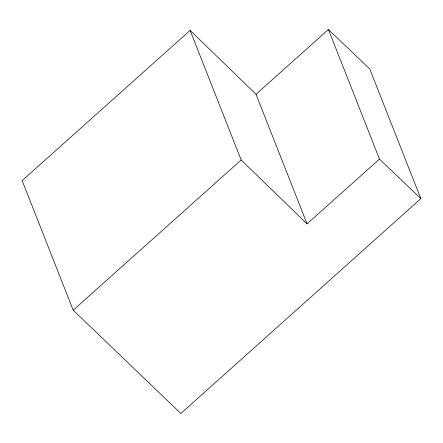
<?xml version="1.0" encoding="UTF-8"?>
<svg xmlns="http://www.w3.org/2000/svg" width="443" height="443" viewBox="0 0 443 443"><rect width="100%" height="100%" fill="white"/><g stroke="black" fill="none" stroke-linecap="round" stroke-linejoin="round"><path stroke-width="0.66" d="M256.021 94.281L190.113 30.406L22.15 180.6L73.2 310.2L180.86 413.491L420.85 198.625L369.8 69.03L328.424 29.509L256.021 94.281L307.071 223.876L379.474 159.109L328.424 29.509M73.2 310.2L241.164 160.001L190.113 30.406M379.474 159.109L420.85 198.625M241.164 160.001L307.071 223.876"/></g></svg>
